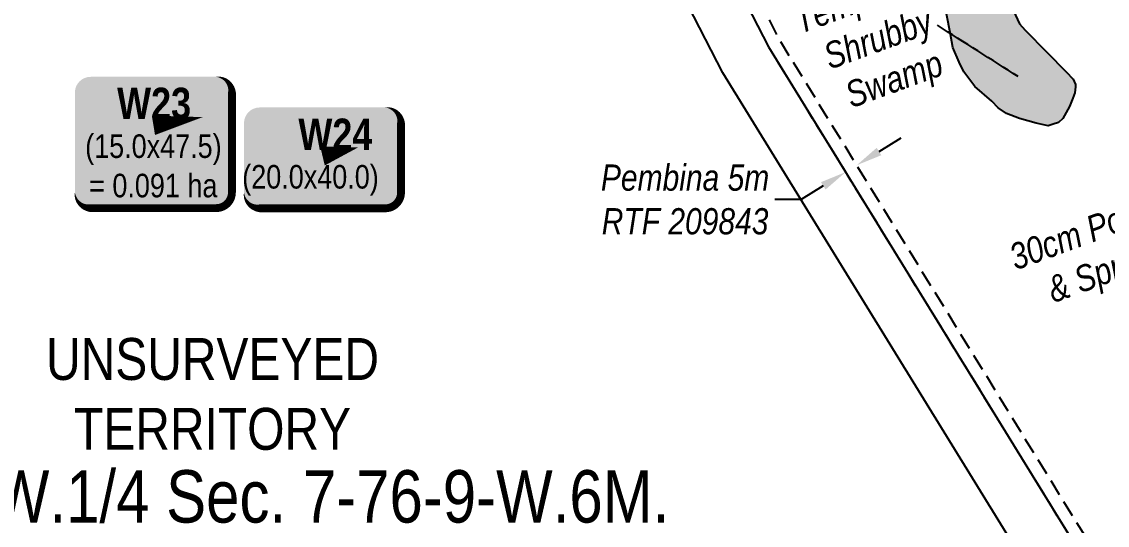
# Model space of a CAD drawing. Extents: x 347027 to 353466, y 6157949 to 6165050.
# Drawn here: x 349164 to 349578.7, y 6160518.7 to 6160710.9 of the extents above; entities that cross this region are included whole.
import ezdxf
from ezdxf.enums import TextEntityAlignment as Align

# ---------------------------------------------------------------- set-up
doc = ezdxf.new("R2010")
doc.units = 0
doc.header["$LTSCALE"] = 5
doc.header["$PDSIZE"] = 20
doc.linetypes.add('HIDDEN2', pattern=[1.875, 1.25, -0.625])
doc.linetypes.add('PHANTOM', pattern=[25, 12.5, -2.5, 2.5, -2.5, 2.5, -2.5])
doc.layers.get('Defpoints').update_dxf_attribs({"color": 9})
for name, color, linetype in [('C-SYMBOL', 7, 'Continuous'), ('F-RW', 190, 'Continuous'), ('L-UNS-T', 3, 'Continuous'), ('P-TEMP-BLOCKS', 250, 'Continuous'), ('T-BUSH-T', 110, 'Continuous'), ('T-EXISTING TFA', 220, 'HIDDEN2'), ('T-EXISTING TFA-T', 220, 'Continuous'), ('WETLAND', 143, 'Continuous'), ('WETLAND - SWAMP - H', 8, 'PHANTOM'), ('WETLAND-T', 146, 'Continuous')]:
    doc.layers.add(name, color=color, linetype=linetype)
doc.styles.add('100L', font='ARIALN.TTF', dxfattribs={"height": 11})
doc.styles.add('175L', font='ARIALN.TTF', dxfattribs={"height": 20})
doc.styles.add('80', font='ARIALN.TTF', dxfattribs={"height": 10})
doc.styles.add('80CG', font='ARIALN.TTF', dxfattribs={"height": 10})
doc.styles.add('80L', font='ARIALN.TTF', dxfattribs={"height": 10})
doc.styles.add('BOLD', font='ARIALNB.TTF')
doc.dimstyles.new('Compass 5 000', dxfattribs={"dimscale": 5, "dimtxt": 9, "dimasz": 2, "dimexe": 0.2, "dimexo": 0.0625, "dimgap": 0.5, "dimtad": 0, "dimtih": 1, "dimtoh": 1, "dimzin": 0, "dimdsep": 46, "dimtxsty": '80CG', "dimcen": 0.1, "dimse1": 1, "dimse2": 1, "dimclrd": 256, "dimclrt": 256, "dimaunit": 1, "dimadec": 4, "dimazin": 0, "dimtfac": 0.06, "dimtofl": 0, "dimtmove": 0, "dimatfit": 1, "dimfxl": 0.2, "dimtolj": 1, "dimtzin": 0, "dimlwd": -1, "dimarcsym": 0})

# ---------------------------------------------------------------- blocks, each defined once
blk = doc.blocks.new('*D161')
at = {"layer": 'Defpoints', "color": 0, "transparency": 16777216}
for p in [(349475.22, 6160659.16), (349479.48, 6160661.78), (349478.73, 6160653.47)]:
    blk.add_point(p, dxfattribs=at)
at = {"layer": 'T-EXISTING TFA-T', "transparency": 16777216}
for p, q in [((349491.5, 6160661.34), (349500.01, 6160666.59)), ((349470.22, 6160648.23), (349461.7, 6160642.98)), ((349461.7, 6160642.98), (349451.7, 6160642.98))]:
    blk.add_line(p, q, dxfattribs=at)
for points in [[(349490.62, 6160662.76), (349492.37, 6160659.92), (349482.98, 6160656.1)], [(349469.34, 6160649.64), (349471.09, 6160646.81), (349478.73, 6160653.47)]]:
    blk.add_solid(points, dxfattribs=at)
at = {"layer": 'T-EXISTING TFA-T', "transparency": 16777216, "insert": (349417.42, 6160642.98), "char_height": 10, "attachment_point": 5, "style": '80CG'}
blk.add_mtext('\\A1;{\\fArial Narrow|b0|i1|c0|p34;Pembina 5m\\PRTF 209843}', dxfattribs=at)
blk = doc.blocks.new('*U183')
h = blk.add_hatch(color=191)
edge = h.paths.add_edge_path()
edge.add_line((-24, -31.62), (24, -31.62))
edge.add_arc((24, -25.62), 6, 270, 360)
edge.add_line((30, -25.62), (30, 12.5))
edge.add_arc((24, 12.5), 6, 0, 90)
edge.add_line((24, 18.5), (-24, 18.5))
edge.add_arc((-24, 12.5), 6, 90, 180)
edge.add_line((-30, 12.5), (-30, -25.62))
edge.add_arc((-24, -25.62), 6, 180, 270)
at = {"color": 250, "flags": 128}
blk.add_lwpolyline([(-24, -31.62, 3, 3, 0), (24, -31.62, 3, 3, 0.414214), (30, -25.62, 3, 3, 0), (30, 12.5, 3, 0, 0.414214), (24, 18.5, 0, 0, 0), (-24, 18.5, 0, 0, 0.414214), (-30, 12.5, 0, 0, 0), (-30, -25.62, 0, 3, 0.414214)], format="xyseb", close=True, dxfattribs=at)
at = {"flags": 128}
blk.add_lwpolyline([(18.82, 3.12, 0, 7.5, 0), (0, 0, 0, 0, 0)], format="xyseb", dxfattribs=at)
at = {"color": 250}
for tag, p, height, style in [('TEMP_AREA_W1_001', (-9.21, 2.24), 12, 'BOLD'), ('ENTER_TEXT_001', (-30.66, -12.47), 9, '80')]:
    blk.add_attdef(tag, p, '', height=height, dxfattribs=dict(at, style=style))
blk = doc.blocks.new('*U190')
h = blk.add_hatch(color=191)
edge = h.paths.add_edge_path()
edge.add_line((-24, -20), (24, -20))
edge.add_arc((24, -14), 6, 270, 360)
edge.add_line((30, -14), (30, 12.5))
edge.add_arc((24, 12.5), 6, 0, 90)
edge.add_line((24, 18.5), (-24, 18.5))
edge.add_arc((-24, 12.5), 6, 90, 180)
edge.add_line((-30, 12.5), (-30, -14))
edge.add_arc((-24, -14), 6, 180, 270)
at = {"color": 250, "flags": 128}
blk.add_lwpolyline([(-24, -20, 3, 3, 0), (24, -20, 3, 3, 0.414214), (30, -14, 3, 3, 0), (30, 12.5, 3, 0, 0.414214), (24, 18.5, 0, 0, 0), (-24, 18.5, 0, 0, 0.414214), (-30, 12.5, 0, 0, 0), (-30, -14, 0, 3, 0.414214)], format="xyseb", close=True, dxfattribs=at)
at = {"flags": 128}
blk.add_lwpolyline([(13.54, 3.21, 0, 7.5, 0), (0, 0, 0, 0, 0)], format="xyseb", dxfattribs=at)
at = {"color": 250}
for tag, p, height, style in [('TEMP_AREA_W1_001', (-9.21, 2.24), 12, 'BOLD'), ('ENTER_TEXT_001', (-30.66, -12.47), 9, '80')]:
    blk.add_attdef(tag, p, '', height=height, dxfattribs=dict(at, style=style))

msp = doc.modelspace()

# ---------------------------------------------------------------- hatches: boundary and pattern name
at = {"layer": 'WETLAND - SWAMP - H', "transparency": 33554483}
h = msp.add_hatch(color=256, dxfattribs=at)
h.dxf.hatch_style = 1
h.paths.add_polyline_path([(349456.605, 6160839.486), (349462.116, 6160837.35), (349468.527, 6160833.807), (349474.972, 6160829.117), (349480.869, 6160823.551), (349486.479, 6160817.977), (349490.86, 6160815.235), (349492.604, 6160814.425), (349495.469, 6160814.508), (349500.914, 6160814.665), (349506.097, 6160813.954), (349508.136, 6160812.865), (349510.191, 6160811.204), (349511.969, 6160809.247), (349516.121, 6160804.492), (349518.882, 6160798.262), (349521.601, 6160793.464), (349523.191, 6160788.061), (349526.296, 6160779.833), (349529.107, 6160771.884), (349531.319, 6160764.778), (349533.229, 6160758.237), (349533.967, 6160752.522), (349535.041, 6160745.096), (349536.411, 6160737.392), (349537.248, 6160728.239), (349537.937, 6160724.243), (349538.871, 6160721.689), (349541.254, 6160718.603), (349545.228, 6160710.114), (349547.308, 6160707.592), (349555.579, 6160699.227), (349562.967, 6160691.696), (349565.628, 6160688.905), (349566.546, 6160686.924), (349566.571, 6160686.064), (349566.35, 6160683.763), (349565.548, 6160681.733), (349564.206, 6160678.539), (349561.759, 6160673.88), (349560.081, 6160672.398), (349558.092, 6160671.767), (349556.103, 6160671.136), (349551.485, 6160672.15), (349545.122, 6160673.974), (349540.193, 6160675.839), (349536.975, 6160678.041), (349534.608, 6160680.554), (349528.138, 6160686.103), (349523.961, 6160691.719), (349522.134, 6160695.395), (349519.677, 6160701.06), (349518.652, 6160706.766), (349514.61, 6160727.586), (349511.149, 6160748.136), (349508.984, 6160763.56), (349506.377, 6160774.383), (349505.262, 6160783.242), (349503.115, 6160788.056), (349501.903, 6160790.315), (349499.25, 6160792.82), (349494.271, 6160796.405), (349491.331, 6160798.901), (349488.137, 6160800.243), (349486.131, 6160800.185), (349485.288, 6160799.587), (349483.381, 6160796.091), (349480.427, 6160789.122), (349477.76, 6160782.162), (349475.55, 6160779.231), (349474.159, 6160777.757), (349471.638, 6160775.676), (349466.857, 6160772.384), (349462.658, 6160768.821), (349459.268, 6160767.002), (349456.722, 6160765.782), (349455.011, 6160765.446), (349452.727, 6160765.093), (349447.451, 6160764.081), (349439.435, 6160763.563), (349433.475, 6160761.383), (349419.23, 6160758.104), (349412.975, 6160756.203), (349406.966, 6160755.743), (349402.675, 6160755.333), (349399.49, 6160756.388), (349398.606, 6160757.223), (349397.132, 6160758.614), (349392.594, 6160766.801), (349390.725, 6160771.909), (349389.16, 6160776.453), (349388.472, 6160780.448), (349388.356, 6160784.46), (349388.585, 6160786.474), (349391.572, 6160792.296), (349393.487, 6160795.506), (349393.396, 6160798.659), (349393.043, 6160800.943), (349390.913, 6160805.183), (349386.915, 6160814.532), (349385.367, 6160818.503), (349384.146, 6160821.049), (349384.072, 6160823.628), (349384.235, 6160827.935), (349384.422, 6160831.382), (349385.789, 6160833.716), (349387.417, 6160836.917), (349389.93, 6160839.284), (349393.859, 6160842.265), (349397.281, 6160842.938), (349400.155, 6160842.734), (349403.349, 6160841.392), (349406.281, 6160839.182), (349408.074, 6160836.652), (349409.909, 6160832.69), (349411.433, 6160829.579), (349412.089, 6160826.73), (349413.056, 6160823.03), (349412.935, 6160817.29), (349413.042, 6160813.565), (349413.789, 6160807.564), (349414.453, 6160804.428), (349418.277, 6160801.097), (349425.59, 6160796.145), (349430.241, 6160793.985), (349438.962, 6160789.934), (349447.076, 6160787.014), (349451.399, 6160786.278), (349459.153, 6160785.928), (349463.435, 6160786.625), (349465.703, 6160787.551), (349466.226, 6160789.287), (349466.389, 6160793.593), (349465.912, 6160800.176), (349464.642, 6160804.441), (349463.135, 6160806.979), (349458.638, 6160813.732), (349453.954, 6160817.039), (349450.973, 6160820.968), (349448.859, 6160824.636), (349448.49, 6160827.493), (349448.416, 6160830.072), (349449.986, 6160835.28), (349453.048, 6160838.523)])

# ---------------------------------------------------------------- linework, layer by layer
at = {"layer": 'F-RW'}
for points in [[(349089.721, 6161399.182), (349270.394, 6161048.471), (349274.84, 6161039.844), (349277.36, 6161034.952), (349284.144, 6161021.784), (349368.087, 6160858.858), (349449.294, 6160701.235), (349690.769, 6160309.407), (349717.773, 6160265.591), (349710.525, 6160042.399), (349709.058, 6159997.205), (349707.263, 6159957.507)], [(349687.26, 6159957.787), (349689.078, 6159997.995), (349690.541, 6160043.061), (349697.591, 6160260.218), (349689.537, 6160273.286), (349431.873, 6160691.39), (349345.205, 6160859.615), (349268.002, 6161009.46), (349261.219, 6161022.626), (349258.697, 6161027.52), (349254.254, 6161036.145), (349075.734, 6161382.671)]]:
    msp.add_lwpolyline(points, dxfattribs=at)
at = {"layer": 'T-EXISTING TFA', "flags": 128}
msp.add_lwpolyline([(349717.773, 6160265.591), (349718.067, 6160274.642), (349453.65, 6160703.694), (349288.178, 6161024.869), (349284.144, 6161021.784), (349449.294, 6160701.235)], close=True, dxfattribs=at)
at = {"layer": 'WETLAND'}
msp.add_lwpolyline([(349541.254, 6160718.603), (349545.228, 6160710.114), (349547.308, 6160707.592), (349555.579, 6160699.227), (349562.967, 6160691.696), (349565.628, 6160688.905), (349566.546, 6160686.924), (349566.571, 6160686.064), (349566.35, 6160683.763), (349565.548, 6160681.733), (349564.206, 6160678.539), (349561.759, 6160673.88), (349560.081, 6160672.398), (349558.092, 6160671.767), (349556.103, 6160671.136), (349551.485, 6160672.15), (349545.122, 6160673.974), (349540.193, 6160675.839), (349536.975, 6160678.041), (349534.608, 6160680.554), (349528.138, 6160686.103), (349523.961, 6160691.719), (349522.134, 6160695.395), (349519.677, 6160701.06), (349518.652, 6160706.766), (349514.61, 6160727.586)], dxfattribs=at)

# ---------------------------------------------------------------- block references
at = {"layer": 'P-TEMP-BLOCKS'}
ref = msp.add_blockref('*U183', (349214.311, 6160671.349), dxfattribs=dict(at, xscale=0.999755, yscale=0.999755, zscale=0.999755))
ref.add_attrib('TEMP_AREA_W1_001', 'W23', (349200.452, 6160673.695), dxfattribs={"layer": '0', "color": 250, "height": 11.9971, "style": 'BOLD'})
ref.add_attrib('ENTER_TEXT_001', '(15.0x47.5)', (349188.241, 6160658.882), dxfattribs={"layer": '0', "color": 250, "height": 8.9978, "style": '80'})
ref.add_attrib('ENTER_TEXT_002', '= 0.091 ha', (349189.748, 6160643.849), dxfattribs={"layer": '0', "color": 250, "height": 8.9978, "style": '80'})
at = {"layer": 'P-TEMP-BLOCKS', "xscale": 0.999755, "yscale": 0.999755, "zscale": 0.999755}
msp.add_blockref('*U190', (349278.9, 6160659.657), dxfattribs=at).add_auto_attribs({'TEMP_AREA_W1_001': 'W24', 'ENTER_TEXT_001': '(20.0x40.0)'})

# ---------------------------------------------------------------- texts
at = {"layer": 'C-SYMBOL', "color": 3, "style": '175L'}
msp.add_text('Theor. S.W.1/4 Sec. 7-76-9-W.6M.', height=20, dxfattribs=at).set_placement((349235.071, 6160513.7), align=Align.BOTTOM_CENTER)
at = {"layer": 'L-UNS-T', "color": 3, "insert": (349236.899, 6160568.704), "char_height": 15.99608, "attachment_point": 5, "style": '80L'}
msp.add_mtext_dynamic_manual_height_columns('UNSURVEYED TERRITORY', width=126.44473, gutter_width=47.512, heights=[0], dxfattribs=at)
at = {"layer": 'T-BUSH-T', "insert": (349539.897, 6160625.187), "char_height": 9.99755, "attachment_point": 1, "rotation": 20, "style": '100L'}
msp.add_mtext_dynamic_manual_height_columns('\\pi0.37972;{\\fArial Narrow|b0|i1|c0|p34;30cm Poplar\\P\\pi9.74986;& Spruce}', width=65.42299, gutter_width=55.013, heights=[0], dxfattribs=at)
at = {"layer": 'WETLAND-T', "insert": (349457.531, 6160715.407), "char_height": 10, "attachment_point": 1, "rotation": 20, "style": '80L'}
msp.add_mtext_dynamic_manual_height_columns('\\pi0.41491;{\\fArial Narrow|b0|i1|c0|p34;Temporary \\P\\pi6.46539;Shrubby \\P\\pi9.17344;Swamp}', width=55.48194, gutter_width=50.012, heights=[0], dxfattribs=at)

# ---------------------------------------------------------------- dimensions: what is measured, and where the dimension line sits
at = {"layer": 'T-EXISTING TFA-T'}
dim = msp.add_aligned_dim(p1=(349479.479, 6160661.783), p2=(349475.223, 6160659.16), distance=6.681, text='{\\fArial Narrow|b0|i1|c0|p34;Pembina 5m\\PRTF 209843}', dimstyle='Compass 5 000', dxfattribs=at)
dim.commit()
dim.dimension.update_dxf_attribs({"geometry": '*D161', "text_midpoint": (349417.418, 6160642.98)})

# ---------------------------------------------------------------- leaders
at = {"layer": 'WETLAND-T', "path_type": 1}
msp.add_leader([(349544.716, 6160689.908), (349513.813, 6160709.519)], dimstyle='Compass 5 000', override={"dimgap": 0.5, "dimtad": 0}, dxfattribs=at)

doc.saveas('drawing.dxf')
